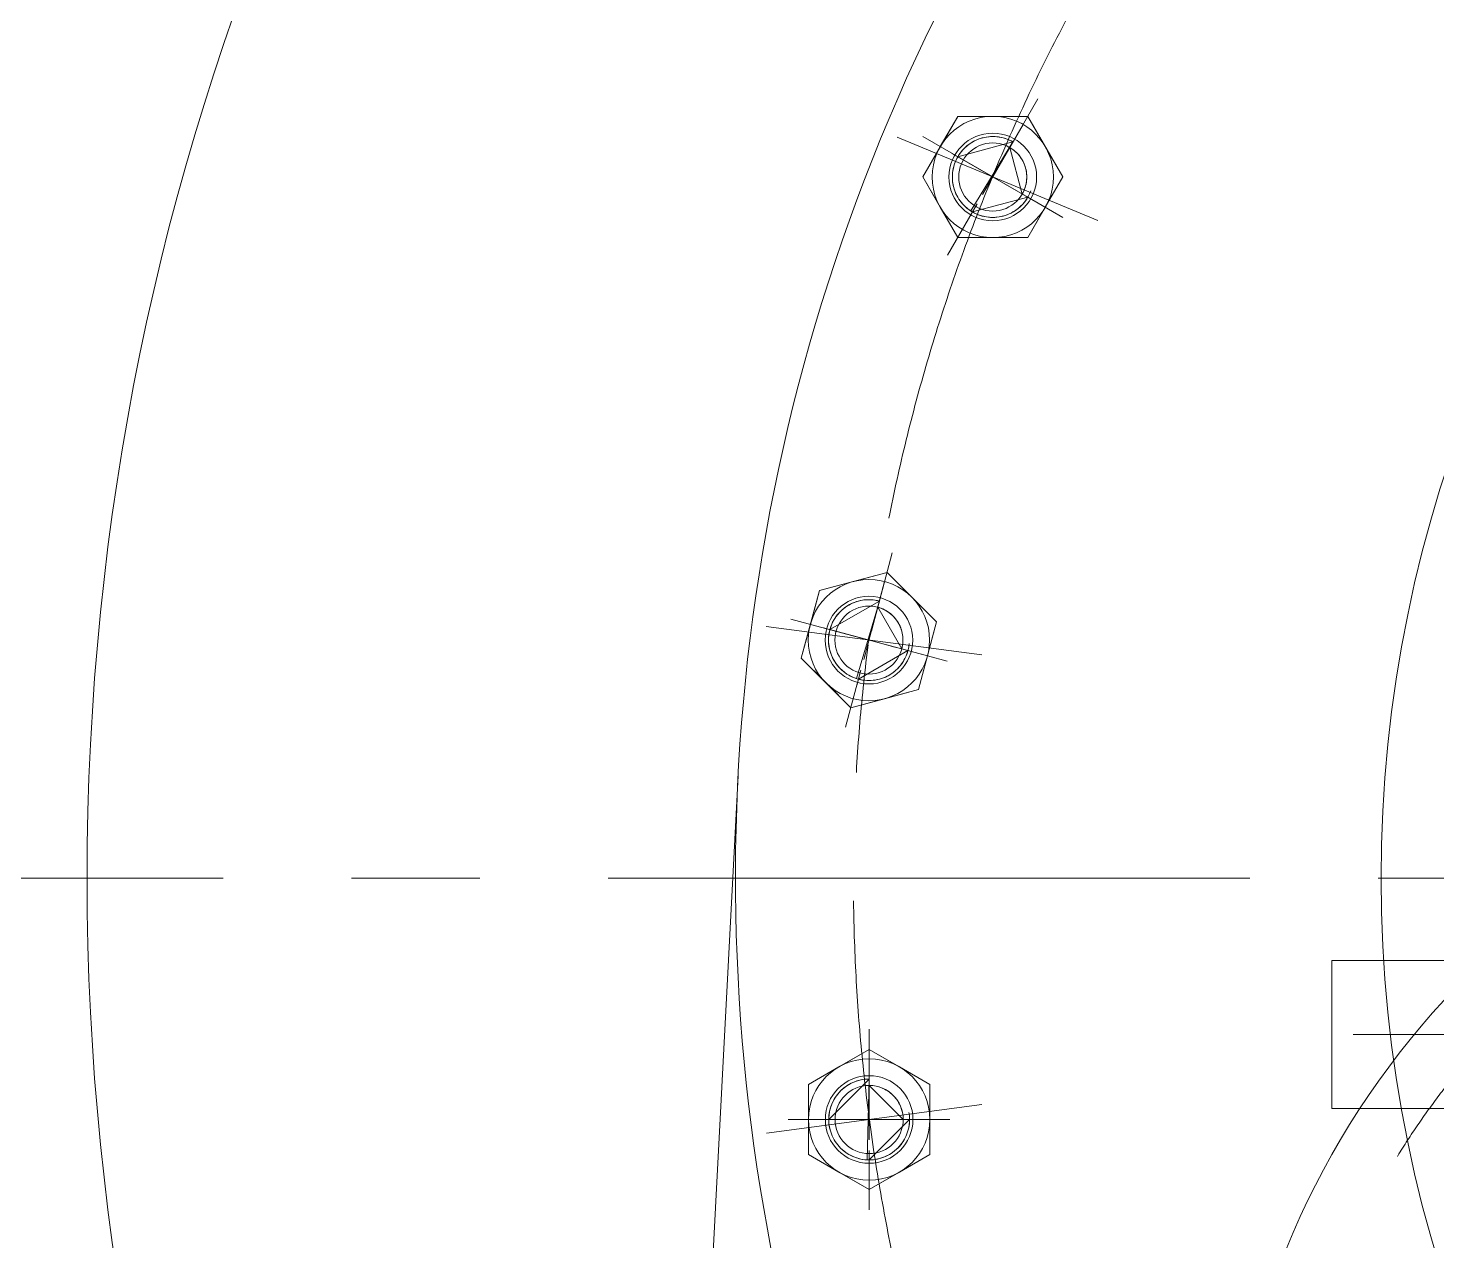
# Model space of a CAD drawing. Header units: millimetres. Extents: x 2 to 671028, y -1 to 511258.
# Drawn here: x 91636 to 96947, y 391703 to 396274 of the extents above; entities that cross this region are included whole.
import ezdxf

# ---------------------------------------------------------------- set-up
doc = ezdxf.new("R2010")
doc.units = ezdxf.units.MM
doc.header["$LTSCALE"] = 25.4
doc.linetypes.add('CENTER', pattern=[50.8, 31.75, -6.35, 6.35, -6.35])
doc.linetypes.add('点画线', pattern=[18, 12, -2, 2, -2])
for name, color, linetype, lineweight in [('CAXA1', 5, 'CENTER', 5), ('中心线层', 5, 'CENTER', 5), ('细实线层', 7, 'Continuous', 5)]:
    doc.layers.add(name, color=color, linetype=linetype, lineweight=lineweight)

msp = doc.modelspace()

# ---------------------------------------------------------------- linework, layer by layer
at = {"color": 7, "lineweight": 5}
for p, q in [((95141.18, 395942), (95009.19, 395713.4)), ((95075.19, 395827.7), (95141.18, 395942)), ((95141.18, 395942), (95141.18, 395942)), ((95141.18, 395942), (95273.16, 395942)), ((95405.14, 395942), (95141.18, 395942)), ((95273.16, 395942), (95273.16, 395942)), ((95273.16, 395942), (95405.14, 395942)), ((95405.14, 395942), (95405.14, 395942)), ((95405.14, 395942), (95471.13, 395827.7)), ((95537.12, 395713.4), (95405.14, 395942)), ((95141.18, 395789.6), (95349.36, 395845.38)), ((95183.58, 395836.7), (95177.25, 395831.84)), ((95190.16, 395841.22), (95183.58, 395836.7)), ((95196.96, 395845.38), (95190.16, 395841.22)), ((95190.16, 395585.59), (95349.36, 395845.38)), ((95203.97, 395849.19), (95196.96, 395845.38)), ((95211.17, 395852.63), (95203.97, 395849.19)), ((95218.54, 395855.68), (95211.17, 395852.63)), ((95226.06, 395858.34), (95218.54, 395855.68)), ((95233.71, 395860.61), (95226.06, 395858.34)), ((95241.47, 395862.47), (95233.71, 395860.61)), ((95249.32, 395863.93), (95241.47, 395862.47)), ((95257.23, 395864.97), (95249.32, 395863.93)), ((95265.18, 395865.59), (95257.23, 395864.97)), ((95273.16, 395865.8), (95265.18, 395865.59)), ((95281.13, 395865.59), (95273.16, 395865.8)), ((95289.09, 395864.97), (95281.13, 395865.59)), ((95297, 395863.93), (95289.09, 395864.97)), ((95304.84, 395862.47), (95297, 395863.93)), ((95312.6, 395860.61), (95304.84, 395862.47)), ((95320.25, 395858.34), (95312.6, 395860.61)), ((95327.77, 395855.68), (95320.25, 395858.34)), ((95335.15, 395852.63), (95327.77, 395855.68)), ((95342.35, 395849.19), (95335.15, 395852.63)), ((95349.36, 395845.38), (95337.33, 395824.55)), ((95349.36, 395845.38), (95342.35, 395849.19)), ((95009.19, 395713.4), (95075.19, 395827.7)), ((95137.37, 395782.59), (95133.93, 395775.39)), ((95141.18, 395789.6), (95137.37, 395782.59)), ((95145.35, 395796.4), (95141.18, 395789.6)), ((95405.14, 395637.2), (95141.18, 395789.6)), ((95149.86, 395802.98), (95145.35, 395796.4)), ((95154.72, 395809.31), (95149.86, 395802.98)), ((95159.9, 395815.38), (95154.72, 395809.31)), ((95165.4, 395821.16), (95159.9, 395815.38)), ((95171.18, 395826.66), (95165.4, 395821.16)), ((95177.25, 395831.84), (95171.18, 395826.66)), ((95337.33, 395824.55), (95384.31, 395649.23)), ((95343.06, 395821.04), (95337.33, 395824.55)), ((95337.33, 395824.55), (95384.31, 395649.23)), ((95348.6, 395817.23), (95343.06, 395821.04)), ((95353.93, 395813.14), (95348.6, 395817.23)), ((95359.04, 395808.78), (95353.93, 395813.14)), ((95363.91, 395804.15), (95359.04, 395808.78)), ((95368.53, 395799.28), (95363.91, 395804.15)), ((95372.9, 395794.17), (95368.53, 395799.28)), ((95376.99, 395788.84), (95372.9, 395794.17)), ((95380.79, 395783.3), (95376.99, 395788.84)), ((95384.31, 395777.57), (95380.79, 395783.3)), ((95471.13, 395827.7), (95471.13, 395827.7)), ((95471.13, 395827.7), (95537.12, 395713.4)), ((95121.59, 395729.33), (95120.97, 395721.38)), ((95122.63, 395737.24), (95121.59, 395729.33)), ((95124.09, 395745.09), (95122.63, 395737.24)), ((95125.95, 395752.85), (95124.09, 395745.09)), ((95128.22, 395760.5), (95125.95, 395752.85)), ((95130.88, 395768.02), (95128.22, 395760.5)), ((95133.93, 395775.39), (95130.88, 395768.02)), ((95387.51, 395771.67), (95384.31, 395777.57)), ((95390.4, 395765.6), (95387.51, 395771.67)), ((95392.98, 395759.39), (95390.4, 395765.6)), ((95395.22, 395753.06), (95392.98, 395759.39)), ((95397.13, 395746.62), (95395.22, 395753.06)), ((95398.69, 395740.09), (95397.13, 395746.62)), ((95399.92, 395733.48), (95398.69, 395740.09)), ((95400.8, 395726.82), (95399.92, 395733.48)), ((95075.19, 395599.1), (95009.19, 395713.4)), ((95009.19, 395713.4), (95009.19, 395713.4)), ((95009.19, 395713.4), (95141.18, 395484.8)), ((95120.97, 395721.38), (95120.76, 395713.4)), ((95120.76, 395713.4), (95120.97, 395705.43)), ((95120.97, 395705.43), (95121.59, 395697.47)), ((95121.59, 395697.47), (95122.63, 395689.56)), ((95122.63, 395689.56), (95124.09, 395681.72)), ((95124.09, 395681.72), (95125.95, 395673.96)), ((95395.22, 395673.74), (95397.13, 395680.18)), ((95397.13, 395680.18), (95398.69, 395686.72)), ((95398.69, 395686.72), (95399.92, 395693.32)), ((95399.92, 395693.32), (95400.8, 395699.99)), ((95401.32, 395720.12), (95400.8, 395726.82)), ((95400.8, 395699.99), (95401.32, 395706.68)), ((95401.5, 395713.4), (95401.32, 395720.12)), ((95401.32, 395706.68), (95401.5, 395713.4)), ((95405.14, 395484.8), (95537.12, 395713.4)), ((95537.12, 395713.4), (95471.13, 395599.1)), ((95537.12, 395713.4), (95537.12, 395713.4)), ((95125.95, 395673.96), (95128.22, 395666.31)), ((95128.22, 395666.31), (95130.88, 395658.79)), ((95130.88, 395658.79), (95133.93, 395651.42)), ((95133.93, 395651.42), (95137.37, 395644.21)), ((95137.37, 395644.21), (95141.18, 395637.2)), ((95141.18, 395637.2), (95145.35, 395630.4)), ((95145.35, 395630.4), (95149.86, 395623.82)), ((95149.86, 395623.82), (95154.72, 395617.49)), ((95405.14, 395637.2), (95196.96, 395581.42)), ((95384.31, 395649.23), (95387.51, 395655.14)), ((95384.31, 395649.23), (95405.14, 395637.2)), ((95387.51, 395655.14), (95390.4, 395661.2)), ((95390.4, 395661.2), (95392.98, 395667.41)), ((95391.6, 395617.49), (95396.45, 395623.82)), ((95392.98, 395667.41), (95395.22, 395673.74)), ((95396.45, 395623.82), (95400.97, 395630.4)), ((95400.97, 395630.4), (95405.14, 395637.2)), ((95141.18, 395484.8), (95075.19, 395599.1)), ((95075.19, 395599.1), (95075.19, 395599.1)), ((95154.72, 395617.49), (95159.9, 395611.43)), ((95159.9, 395611.43), (95165.4, 395605.64)), ((95165.4, 395605.64), (95171.18, 395600.15)), ((95171.18, 395600.15), (95177.25, 395594.96)), ((95177.25, 395594.96), (95183.58, 395590.11)), ((95183.58, 395590.11), (95190.16, 395585.59)), ((95196.96, 395581.42), (95203.97, 395577.61)), ((95203.97, 395577.61), (95211.17, 395574.18)), ((95211.17, 395574.18), (95218.54, 395571.12)), ((95218.54, 395571.12), (95226.06, 395568.46)), ((95320.25, 395568.46), (95327.77, 395571.12)), ((95327.77, 395571.12), (95335.15, 395574.18)), ((95335.15, 395574.18), (95342.35, 395577.61)), ((95342.35, 395577.61), (95349.36, 395581.42)), ((95349.36, 395581.42), (95356.16, 395585.59)), ((95356.16, 395585.59), (95362.74, 395590.11)), ((95362.74, 395590.11), (95369.07, 395594.96)), ((95369.07, 395594.96), (95375.13, 395600.15)), ((95375.13, 395600.15), (95380.92, 395605.64)), ((95380.92, 395605.64), (95386.41, 395611.43)), ((95386.41, 395611.43), (95391.6, 395617.49)), ((95471.13, 395599.1), (95405.14, 395484.8)), ((95471.13, 395599.1), (95471.13, 395599.1)), ((95226.06, 395568.46), (95233.71, 395566.19)), ((95233.71, 395566.19), (95241.47, 395564.33)), ((95241.47, 395564.33), (95249.32, 395562.88)), ((95249.32, 395562.88), (95257.23, 395561.84)), ((95257.23, 395561.84), (95265.18, 395561.21)), ((95265.18, 395561.21), (95273.16, 395561)), ((95273.16, 395561), (95281.13, 395561.21)), ((95281.13, 395561.21), (95289.09, 395561.84)), ((95289.09, 395561.84), (95297, 395562.88)), ((95297, 395562.88), (95304.84, 395564.33)), ((95304.84, 395564.33), (95312.6, 395566.19)), ((95312.6, 395566.19), (95320.25, 395568.46)), ((95273.16, 395484.8), (95141.18, 395484.8)), ((95141.18, 395484.8), (95141.18, 395484.8)), ((95141.18, 395484.8), (95405.14, 395484.8)), ((95405.14, 395484.8), (95273.16, 395484.8)), ((95273.16, 395484.8), (95273.16, 395484.8)), ((95405.14, 395484.8), (95405.14, 395484.8)), ((94874.58, 394222.75), (94619.61, 394154.43)), ((94747.1, 394188.59), (94874.58, 394222.75)), ((94874.58, 394222.75), (94874.58, 394222.75)), ((94874.58, 394222.75), (94967.91, 394129.42)), ((95061.24, 394036.1), (94874.58, 394222.75)), ((94619.61, 394154.43), (94551.3, 393899.46)), ((94585.45, 394026.95), (94619.61, 394154.43)), ((94619.61, 394154.43), (94747.1, 394188.59)), ((94619.61, 394154.43), (94619.61, 394154.43)), ((94747.1, 394188.59), (94747.1, 394188.59)), ((94659.06, 394007.22), (94845.71, 394114.99)), ((94710.36, 394086.22), (94704.29, 394081.04)), ((94716.69, 394091.07), (94710.36, 394086.22)), ((94723.26, 394095.59), (94716.69, 394091.07)), ((94730.07, 394099.76), (94723.26, 394095.59)), ((94737.08, 394103.57), (94730.07, 394099.76)), ((94744.28, 394107), (94737.08, 394103.57)), ((94751.65, 394110.06), (94744.28, 394107)), ((94759.17, 394112.72), (94751.65, 394110.06)), ((94766.82, 394114.99), (94759.17, 394112.72)), ((94759.17, 393822.84), (94845.71, 394114.99)), ((94774.58, 394116.85), (94766.82, 394114.99)), ((94782.42, 394118.3), (94774.58, 394116.85)), ((94790.34, 394119.35), (94782.42, 394118.3)), ((94798.29, 394119.97), (94790.34, 394119.35)), ((94806.27, 394120.18), (94798.29, 394119.97)), ((94814.24, 394119.97), (94806.27, 394120.18)), ((94822.2, 394119.35), (94814.24, 394119.97)), ((94830.11, 394118.3), (94822.2, 394119.35)), ((94837.95, 394116.85), (94830.11, 394118.3)), ((94845.71, 394114.99), (94837.95, 394116.85)), ((94845.71, 394114.99), (94839.48, 394091.75)), ((94839.48, 394091.75), (94930.23, 393934.56)), ((94845.92, 394089.84), (94839.48, 394091.75)), ((94839.48, 394091.75), (94930.23, 393934.56)), ((94852.26, 394087.6), (94845.92, 394089.84)), ((94858.47, 394085.02), (94852.26, 394087.6)), ((94864.53, 394082.13), (94858.47, 394085.02)), ((94967.91, 394129.42), (94967.91, 394129.42)), ((94967.91, 394129.42), (95061.24, 394036.1)), ((94667.04, 394029.77), (94663.99, 394022.4)), ((94670.48, 394036.97), (94667.04, 394029.77)), ((94674.28, 394043.98), (94670.48, 394036.97)), ((94678.45, 394050.78), (94674.28, 394043.98)), ((94682.97, 394057.36), (94678.45, 394050.78)), ((94687.83, 394063.69), (94682.97, 394057.36)), ((94693.01, 394069.76), (94687.83, 394063.69)), ((94698.5, 394075.54), (94693.01, 394069.76)), ((94704.29, 394081.04), (94698.5, 394075.54)), ((94870.44, 394078.93), (94864.53, 394082.13)), ((94876.16, 394075.42), (94870.44, 394078.93)), ((94881.7, 394071.61), (94876.16, 394075.42)), ((94887.03, 394067.52), (94881.7, 394071.61)), ((94892.14, 394063.16), (94887.03, 394067.52)), ((94897.02, 394058.53), (94892.14, 394063.16)), ((94901.64, 394053.66), (94897.02, 394058.53)), ((94906, 394048.55), (94901.64, 394053.66)), ((94910.1, 394043.22), (94906, 394048.55)), ((94913.9, 394037.68), (94910.1, 394043.22)), ((94917.41, 394031.95), (94913.9, 394037.68)), ((94920.62, 394026.05), (94917.41, 394031.95)), ((94992.92, 393781.13), (95061.24, 394036.1)), ((95061.24, 394036.1), (95027.08, 393908.61)), ((95061.24, 394036.1), (95061.24, 394036.1)), ((94551.3, 393899.46), (94585.45, 394026.95)), ((94654.7, 393983.71), (94654.07, 393975.76)), ((94655.74, 393991.62), (94654.7, 393983.71)), ((94657.2, 393999.47), (94655.74, 393991.62)), ((94659.06, 394007.22), (94657.2, 393999.47)), ((94661.32, 394014.87), (94659.06, 394007.22)), ((94953.47, 393928.34), (94659.06, 394007.22)), ((94663.99, 394022.4), (94661.32, 394014.87)), ((94923.51, 394019.98), (94920.62, 394026.05)), ((94926.08, 394013.77), (94923.51, 394019.98)), ((94928.32, 394007.44), (94926.08, 394013.77)), ((94930.23, 394001), (94928.32, 394007.44)), ((94931.8, 393994.46), (94930.23, 394001)), ((94933.03, 393987.86), (94931.8, 393994.46)), ((94933.9, 393981.2), (94933.03, 393987.86)), ((94934.43, 393974.5), (94933.9, 393981.2)), ((94654.07, 393975.76), (94653.87, 393967.78)), ((94653.87, 393967.78), (94654.07, 393959.8)), ((94654.07, 393959.8), (94654.7, 393951.85)), ((94654.7, 393951.85), (94655.74, 393943.94)), ((94655.74, 393943.94), (94657.2, 393936.09)), ((94657.2, 393936.09), (94659.06, 393928.34)), ((94659.06, 393928.34), (94661.32, 393920.69)), ((94953.47, 393928.34), (94766.82, 393820.57)), ((94930.23, 393934.56), (94931.8, 393941.1)), ((94930.23, 393934.56), (94953.47, 393928.34)), ((94931.8, 393941.1), (94933.03, 393947.7)), ((94933.03, 393947.7), (94933.9, 393954.36)), ((94933.9, 393954.36), (94934.43, 393961.06)), ((94934.61, 393967.78), (94934.43, 393974.5)), ((94934.43, 393961.06), (94934.61, 393967.78)), ((94951.21, 393920.69), (94953.47, 393928.34)), ((94644.62, 393806.14), (94551.3, 393899.46)), ((94551.3, 393899.46), (94551.3, 393899.46)), ((94551.3, 393899.46), (94737.95, 393712.81)), ((94661.32, 393920.69), (94663.99, 393913.16)), ((94663.99, 393913.16), (94667.04, 393905.79)), ((94667.04, 393905.79), (94670.48, 393898.59)), ((94670.48, 393898.59), (94674.28, 393891.58)), ((94674.28, 393891.58), (94678.45, 393884.78)), ((94678.45, 393884.78), (94682.97, 393878.2)), ((94682.97, 393878.2), (94687.83, 393871.87)), ((94687.83, 393871.87), (94693.01, 393865.8)), ((94919.52, 393865.8), (94924.7, 393871.87)), ((94924.7, 393871.87), (94929.56, 393878.2)), ((94929.56, 393878.2), (94934.08, 393884.78)), ((94934.08, 393884.78), (94938.25, 393891.58)), ((94938.25, 393891.58), (94942.05, 393898.59)), ((94942.05, 393898.59), (94945.49, 393905.79)), ((94945.49, 393905.79), (94948.54, 393913.16)), ((94948.54, 393913.16), (94951.21, 393920.69)), ((95027.08, 393908.61), (94992.92, 393781.13)), ((95027.08, 393908.61), (95027.08, 393908.61)), ((94693.01, 393865.8), (94698.5, 393860.02)), ((94698.5, 393860.02), (94704.29, 393854.52)), ((94704.29, 393854.52), (94710.36, 393849.34)), ((94710.36, 393849.34), (94716.69, 393844.49)), ((94716.69, 393844.49), (94723.26, 393839.97)), ((94723.26, 393839.97), (94730.07, 393835.8)), ((94730.07, 393835.8), (94737.08, 393831.99)), ((94737.08, 393831.99), (94744.28, 393828.56)), ((94744.28, 393828.56), (94751.65, 393825.5)), ((94751.65, 393825.5), (94759.17, 393822.84)), ((94766.82, 393820.57), (94774.58, 393818.71)), ((94774.58, 393818.71), (94782.42, 393817.26)), ((94782.42, 393817.26), (94790.34, 393816.21)), ((94822.2, 393816.21), (94830.11, 393817.26)), ((94830.11, 393817.26), (94837.95, 393818.71)), ((94837.95, 393818.71), (94845.71, 393820.57)), ((94845.71, 393820.57), (94853.36, 393822.84)), ((94853.36, 393822.84), (94860.88, 393825.5)), ((94860.88, 393825.5), (94868.25, 393828.56)), ((94868.25, 393828.56), (94875.45, 393831.99)), ((94875.45, 393831.99), (94882.47, 393835.8)), ((94882.47, 393835.8), (94889.27, 393839.97)), ((94889.27, 393839.97), (94895.84, 393844.49)), ((94895.84, 393844.49), (94902.17, 393849.34)), ((94902.17, 393849.34), (94908.24, 393854.52)), ((94908.24, 393854.52), (94914.03, 393860.02)), ((94914.03, 393860.02), (94919.52, 393865.8)), ((94737.95, 393712.81), (94644.62, 393806.14)), ((94644.62, 393806.14), (94644.62, 393806.14)), ((94737.95, 393712.81), (94992.92, 393781.13)), ((94790.34, 393816.21), (94798.29, 393815.59)), ((94798.29, 393815.59), (94806.27, 393815.38)), ((94806.27, 393815.38), (94814.24, 393815.59)), ((94814.24, 393815.59), (94822.2, 393816.21)), ((94992.92, 393781.13), (94865.43, 393746.97)), ((94992.92, 393781.13), (94992.92, 393781.13)), ((94865.43, 393746.97), (94737.95, 393712.81)), ((94737.95, 393712.81), (94737.95, 393712.81)), ((94865.43, 393746.97), (94865.43, 393746.97)), ((94313.24, 393456.06), (93839.74, 384421.17)), ((96551.15, 392201.88), (96551.15, 392760.68)), ((96551.15, 392760.68), (97567.15, 392760.68)), ((94807.08, 392424.76), (94578.48, 392292.78)), ((94692.78, 392358.77), (94807.08, 392424.76)), ((94807.08, 392424.76), (94807.08, 392424.76)), ((94807.08, 392424.76), (94921.38, 392358.77)), ((95035.68, 392292.78), (94807.08, 392424.76)), ((94578.48, 392292.78), (94692.78, 392358.77)), ((94692.78, 392358.77), (94692.78, 392358.77)), ((94921.38, 392358.77), (94921.38, 392358.77)), ((94921.38, 392358.77), (95035.68, 392292.78)), ((94578.48, 392160.8), (94578.48, 392292.78)), ((94578.48, 392292.78), (94578.48, 392292.78)), ((94578.48, 392292.78), (94578.48, 392028.82)), ((94654.68, 392160.8), (94807.08, 392313.2)), ((94711.17, 392279.23), (94705.11, 392274.05)), ((94717.5, 392284.09), (94711.17, 392279.23)), ((94724.08, 392288.61), (94717.5, 392284.09)), ((94730.88, 392292.78), (94724.08, 392288.61)), ((94737.89, 392296.59), (94730.88, 392292.78)), ((94745.09, 392300.02), (94737.89, 392296.59)), ((94752.47, 392303.08), (94745.09, 392300.02)), ((94759.99, 392305.74), (94752.47, 392303.08)), ((94767.64, 392308), (94759.99, 392305.74)), ((94775.4, 392309.87), (94767.64, 392308)), ((94783.24, 392311.32), (94775.4, 392309.87)), ((94791.15, 392312.36), (94783.24, 392311.32)), ((94799.11, 392312.99), (94791.15, 392312.36)), ((94807.08, 392313.2), (94799.11, 392312.99)), ((94799.11, 392008.61), (94807.08, 392313.2)), ((94807.08, 392313.2), (94807.08, 392289.14)), ((94807.08, 392289.14), (94935.42, 392160.8)), ((94813.8, 392288.96), (94807.08, 392289.14)), ((94807.08, 392289.14), (94935.42, 392160.8)), ((94820.5, 392288.44), (94813.8, 392288.96)), ((94827.16, 392287.56), (94820.5, 392288.44)), ((94833.76, 392286.33), (94827.16, 392287.56)), ((94840.3, 392284.77), (94833.76, 392286.33)), ((94846.74, 392282.86), (94840.3, 392284.77)), ((94853.07, 392280.61), (94846.74, 392282.86)), ((94859.28, 392278.04), (94853.07, 392280.61)), ((94865.35, 392275.15), (94859.28, 392278.04)), ((95035.68, 392292.78), (95035.68, 392292.78)), ((95035.68, 392292.78), (95035.68, 392160.8)), ((95035.68, 392028.82), (95035.68, 392292.78)), ((94671.29, 392229.99), (94667.86, 392222.78)), ((94675.1, 392237), (94671.29, 392229.99)), ((94679.27, 392243.8), (94675.1, 392237)), ((94683.79, 392250.38), (94679.27, 392243.8)), ((94688.64, 392256.71), (94683.79, 392250.38)), ((94693.83, 392262.77), (94688.64, 392256.71)), ((94699.32, 392268.56), (94693.83, 392262.77)), ((94705.11, 392274.05), (94699.32, 392268.56)), ((94871.25, 392271.94), (94865.35, 392275.15)), ((94876.98, 392268.43), (94871.25, 392271.94)), ((94882.52, 392264.63), (94876.98, 392268.43)), ((94887.85, 392260.54), (94882.52, 392264.63)), ((94892.96, 392256.17), (94887.85, 392260.54)), ((94897.83, 392251.55), (94892.96, 392256.17)), ((94902.46, 392246.67), (94897.83, 392251.55)), ((94906.82, 392241.57), (94902.46, 392246.67)), ((94910.91, 392236.23), (94906.82, 392241.57)), ((94914.72, 392230.7), (94910.91, 392236.23)), ((94918.23, 392224.97), (94914.72, 392230.7)), ((94921.43, 392219.06), (94918.23, 392224.97)), ((94655.52, 392176.73), (94654.89, 392168.77)), ((94656.56, 392184.64), (94655.52, 392176.73)), ((94658.01, 392192.48), (94656.56, 392184.64)), ((94659.87, 392200.24), (94658.01, 392192.48)), ((94662.14, 392207.89), (94659.87, 392200.24)), ((94664.8, 392215.41), (94662.14, 392207.89)), ((94667.86, 392222.78), (94664.8, 392215.41)), ((94924.33, 392213), (94921.43, 392219.06)), ((94926.9, 392206.79), (94924.33, 392213)), ((94929.14, 392200.46), (94926.9, 392206.79)), ((94931.05, 392194.01), (94929.14, 392200.46)), ((94932.62, 392187.48), (94931.05, 392194.01)), ((94933.84, 392180.87), (94932.62, 392187.48)), ((94934.72, 392174.21), (94933.84, 392180.87)), ((94935.25, 392167.51), (94934.72, 392174.21)), ((96551.15, 392201.88), (97567.15, 392201.88)), ((94578.48, 392028.82), (94578.48, 392160.8)), ((94654.89, 392168.77), (94654.68, 392160.8)), ((94959.48, 392160.8), (94654.68, 392160.8)), ((94654.68, 392160.8), (94654.89, 392152.82)), ((94654.89, 392152.82), (94655.52, 392144.87)), ((94655.52, 392144.87), (94656.56, 392136.96)), ((94656.56, 392136.96), (94658.01, 392129.11)), ((94658.01, 392129.11), (94659.87, 392121.35)), ((94659.87, 392121.35), (94662.14, 392113.7)), ((94959.48, 392160.8), (94807.08, 392008.4)), ((94935.42, 392160.8), (94935.25, 392167.51)), ((94935.42, 392160.8), (94959.48, 392160.8)), ((94952.02, 392113.7), (94954.29, 392121.35)), ((94954.29, 392121.35), (94956.15, 392129.11)), ((94956.15, 392129.11), (94957.6, 392136.96)), ((94957.6, 392136.96), (94958.65, 392144.87)), ((94958.65, 392144.87), (94959.27, 392152.82)), ((94959.27, 392152.82), (94959.48, 392160.8)), ((95035.68, 392160.8), (95035.68, 392160.8)), ((95035.68, 392160.8), (95035.68, 392028.82)), ((94662.14, 392113.7), (94664.8, 392106.18)), ((94664.8, 392106.18), (94667.86, 392098.81)), ((94667.86, 392098.81), (94671.29, 392091.61)), ((94671.29, 392091.61), (94675.1, 392084.6)), ((94675.1, 392084.6), (94679.27, 392077.79)), ((94679.27, 392077.79), (94683.79, 392071.22)), ((94683.79, 392071.22), (94688.64, 392064.89)), ((94688.64, 392064.89), (94693.83, 392058.82)), ((94920.34, 392058.82), (94925.52, 392064.89)), ((94925.52, 392064.89), (94930.38, 392071.22)), ((94930.38, 392071.22), (94934.89, 392077.79)), ((94934.89, 392077.79), (94939.06, 392084.6)), ((94939.06, 392084.6), (94942.87, 392091.61)), ((94942.87, 392091.61), (94946.31, 392098.81)), ((94946.31, 392098.81), (94949.36, 392106.18)), ((94949.36, 392106.18), (94952.02, 392113.7)), ((94692.78, 391962.82), (94578.48, 392028.82)), ((94578.48, 392028.82), (94578.48, 392028.82)), ((94578.48, 392028.82), (94807.08, 391896.83)), ((94693.83, 392058.82), (94699.32, 392053.03)), ((94699.32, 392053.03), (94705.11, 392047.54)), ((94705.11, 392047.54), (94711.17, 392042.36)), ((94711.17, 392042.36), (94717.5, 392037.5)), ((94717.5, 392037.5), (94724.08, 392032.98)), ((94724.08, 392032.98), (94730.88, 392028.82)), ((94730.88, 392028.82), (94737.89, 392025.01)), ((94737.89, 392025.01), (94745.09, 392021.57)), ((94745.09, 392021.57), (94752.47, 392018.52)), ((94752.47, 392018.52), (94759.99, 392015.86)), ((94759.99, 392015.86), (94767.64, 392013.59)), ((94767.64, 392013.59), (94775.4, 392011.73)), ((94775.4, 392011.73), (94783.24, 392010.27)), ((94807.08, 391896.83), (95035.68, 392028.82)), ((94830.92, 392010.27), (94838.77, 392011.73)), ((94838.77, 392011.73), (94846.53, 392013.59)), ((94846.53, 392013.59), (94854.18, 392015.86)), ((94854.18, 392015.86), (94861.7, 392018.52)), ((94861.7, 392018.52), (94869.07, 392021.57)), ((94869.07, 392021.57), (94876.27, 392025.01)), ((94876.27, 392025.01), (94883.28, 392028.82)), ((94883.28, 392028.82), (94890.08, 392032.98)), ((94890.08, 392032.98), (94896.66, 392037.5)), ((94896.66, 392037.5), (94902.99, 392042.36)), ((94902.99, 392042.36), (94909.06, 392047.54)), ((94909.06, 392047.54), (94914.84, 392053.03)), ((94914.84, 392053.03), (94920.34, 392058.82)), ((95035.68, 392028.82), (94921.38, 391962.82)), ((95035.68, 392028.82), (95035.68, 392028.82)), ((94807.08, 391896.83), (94692.78, 391962.82)), ((94692.78, 391962.82), (94692.78, 391962.82)), ((94783.24, 392010.27), (94791.15, 392009.23)), ((94791.15, 392009.23), (94799.11, 392008.61)), ((94807.08, 392008.4), (94815.06, 392008.61)), ((94921.38, 391962.82), (94807.08, 391896.83)), ((94815.06, 392008.61), (94823.01, 392009.23)), ((94823.01, 392009.23), (94830.92, 392010.27)), ((94921.38, 391962.82), (94921.38, 391962.82)), ((94807.08, 391896.83), (94807.08, 391896.83))]:
    msp.add_line(p, q, dxfattribs=at)
for centre, radius in [((101669.37, 393069.67), 9811.04), ((101669.37, 393069.67), 4931.97), ((95273.16, 395713.4), 228.6), ((95273.16, 395713.4), 165.1), ((95273.16, 395713.4), 128.34), ((94806.27, 393967.78), 228.6), ((94806.27, 393967.78), 165.1), ((94806.27, 393967.78), 128.34), ((94807.08, 392160.8), 228.6), ((94807.08, 392160.8), 165.1), ((94807.08, 392160.8), 128.34)]:
    msp.add_circle(centre, radius, dxfattribs=at)
for centre, radius, start, end in [((101675.99, 399420.56), 14795.5, 301.355793, 238.585014), ((101662.52, 399420.56), 13868.4, 303.508424, 236.55604), ((101669.37, 393070.56), 7366, 148.668749, 31.333257), ((99261.56, 390500.04), 3111.5, 108.81915, 344.85414)]:
    msp.add_arc(centre, radius, start, end, dxfattribs=at)
msp.add_open_spline([(112198.54, 409943.18), (111307.25, 410897.4), (109271.06, 412607.28), (105648.39, 414323.43), (101648.95, 415013.23), (97577.24, 414596.34), (93714.41, 413143.87), (90329.11, 410718.76), (87667.7, 407468.21), (85926.41, 403609.88), (85198.88, 399395.79), (85693.17, 395116.68), (87239.87, 391073.05), (89811.1, 387548.46), (93226.13, 384790.06), (97266.86, 383002.31), (101660.41, 382303.54), (106112, 382788.56), (110316.2, 384409.21), (113975.45, 387087.71), (116841.92, 390638.1), (118700.96, 394836.93), (119165.43, 397877.96), (119207.73, 399400.36)], degree=3, knots=[0, 0, 0, 0, 6187.6660257, 12450.3554582, 18783.7763803, 25175.5539804, 31622.0656792, 38124.7135948, 44683.2378582, 51298.5509218, 57973.8707278, 64697.0192939, 71462.7486572, 78273.5017955, 85129.2788968, 92030.0801453, 98977.2858434, 105969.7011519, 113006.6229991, 120087.9511857, 127214.4959448, 134386.4928487, 141603.6632662, 141603.6632662, 141603.6632662, 141603.6632662], dxfattribs=at)
at = {"layer": 'CAXA1', "linetype": 'CENTER', "lineweight": 5, "ltscale": 3}
for p, q in [((95669.3, 395549.32), (94912.13, 395862.94)), ((95231.38, 393911.81), (94418.83, 394018.79)), ((89952.33, 393070.52), (113064.82, 393070.52)), ((100018.71, 392481.24), (96457.56, 392481.24)), ((95232.19, 392216.76), (94419.65, 392109.79))]:
    msp.add_line(p, q, dxfattribs=at)
for centre, radius in [((101675.99, 399420.56), 14351), ((101675.99, 399420.56), 13716), ((99256.26, 390513.86), 2882.9)]:
    msp.add_circle(centre, radius, dxfattribs=at)
msp.add_arc((101669.37, 393070.56), 6921.5, 148.669255, 31.33338, dxfattribs=at)
at = {"layer": '中心线层', "color": 7, "linetype": '点画线', "lineweight": 5}
for p, q in [((95443.24, 396007.99), (95103.08, 395418.81)), ((95387.46, 395911.38), (95158.86, 395515.43)), ((95009.19, 395865.8), (95537.12, 395561)), ((95471.13, 395599.1), (95075.19, 395827.7)), ((94894.31, 394296.35), (94718.22, 393639.21)), ((94865.43, 394188.59), (94747.1, 393746.97)), ((94511.85, 394046.67), (95100.68, 393888.89)), ((95027.08, 393908.61), (94585.45, 394026.95)), ((94807.08, 392500.96), (94807.08, 391820.63)), ((94807.08, 392389.4), (94807.08, 391932.2)), ((94502.28, 392160.8), (95111.88, 392160.8)), ((95035.68, 392160.8), (94578.48, 392160.8))]:
    msp.add_line(p, q, dxfattribs=at)
at = {"layer": '细实线层', "color": 7, "lineweight": 5}
for centre, start, end in [((95273.16, 395713.4), 60, 340), ((94806.27, 393967.78), 75, 355), ((94807.08, 392160.8), 90, 10)]:
    msp.add_arc(centre, 152.4, start, end, dxfattribs=at)

doc.saveas('drawing.dxf')
